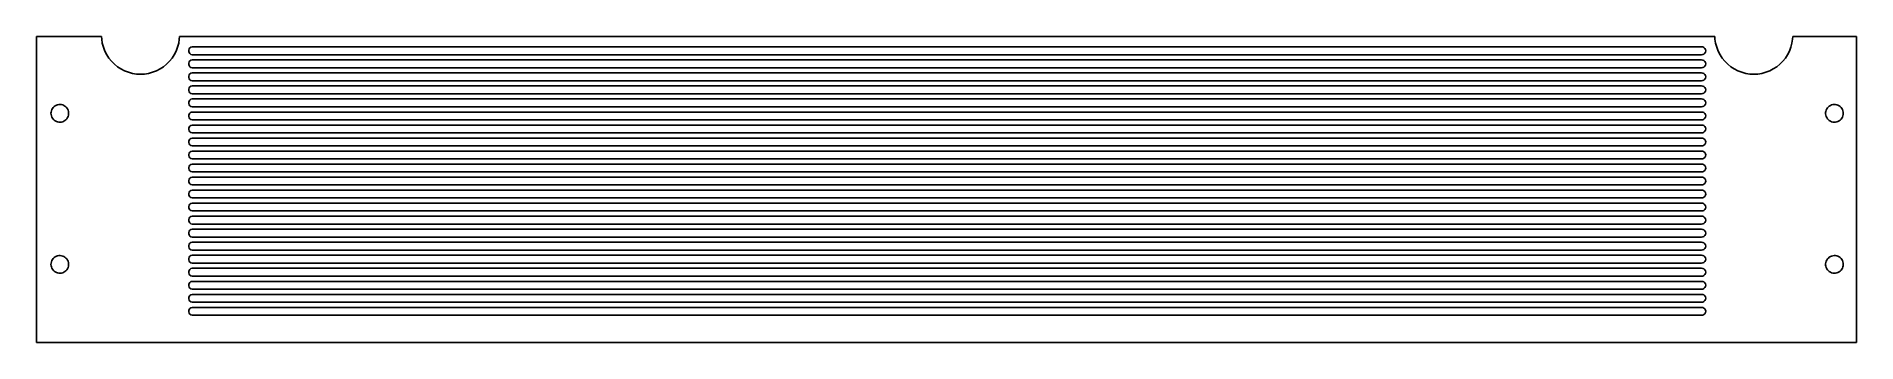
# Model space of a CAD drawing. Header units: metres. Extents: x 0 to 350, y 0 to 59.
import ezdxf

# ---------------------------------------------------------------- set-up
doc = ezdxf.new("R2010")
doc.units = ezdxf.units.M

msp = doc.modelspace()

# ---------------------------------------------------------------- linework, layer by layer
for p, q in [((12.5131, 58.75), (0, 58.75)), ((0, 58.75), (0, 0)), ((12.5411, 58.216), (12.5131, 58.75)), ((12.6639, 57.4407), (12.5411, 58.216)), ((12.8671, 56.6824), (12.6639, 57.4407)), ((13.1484, 55.9495), (12.8671, 56.6824)), ((27.1329, 56.6824), (26.8516, 55.9495)), ((27.3361, 57.4407), (27.1329, 56.6824)), ((27.4589, 58.216), (27.3361, 57.4407)), ((27.4869, 58.75), (27.4589, 58.216)), ((322.513, 58.75), (27.4869, 58.75)), ((29.2602, 56.1234), (29.3404, 56.3569)), ((29.2602, 55.8766), (29.2602, 56.1234)), ((29.3404, 56.3569), (29.492, 56.5518)), ((29.492, 56.5518), (29.6987, 56.6868)), ((29.6987, 56.6868), (29.9381, 56.7474)), ((29.9381, 56.7474), (319.938, 56.7474)), ((319.938, 56.7474), (320.184, 56.7271)), ((320.184, 56.7271), (320.41, 56.6279)), ((320.41, 56.6279), (320.592, 56.4606)), ((320.592, 56.4606), (320.709, 56.2435)), ((320.709, 56.2435), (320.75, 56)), ((320.75, 56), (320.709, 55.7565)), ((322.541, 58.216), (322.513, 58.75)), ((322.664, 57.4407), (322.541, 58.216)), ((322.867, 56.6824), (322.664, 57.4407)), ((323.148, 55.9495), (322.867, 56.6824)), ((337.133, 56.6824), (336.852, 55.9495)), ((337.336, 57.4407), (337.133, 56.6824)), ((337.459, 58.216), (337.336, 57.4407)), ((337.487, 58.75), (337.459, 58.216)), ((349.75, 58.75), (337.487, 58.75)), ((349.75, 0), (349.75, 58.75)), ((13.5048, 55.25), (13.1484, 55.9495)), ((13.9324, 54.5916), (13.5048, 55.25)), ((14.4264, 53.9815), (13.9324, 54.5916)), ((14.9815, 53.4264), (14.4264, 53.9815)), ((15.5916, 52.9324), (14.9815, 53.4264)), ((16.25, 52.5048), (15.5916, 52.9324)), ((16.9495, 52.1484), (16.25, 52.5048)), ((23.75, 52.5048), (23.0505, 52.1484)), ((24.4084, 52.9324), (23.75, 52.5048)), ((25.0185, 53.4264), (24.4084, 52.9324)), ((25.5736, 53.9815), (25.0185, 53.4264)), ((26.0676, 54.5916), (25.5736, 53.9815)), ((26.4952, 55.25), (26.0676, 54.5916)), ((26.8516, 55.9495), (26.4952, 55.25)), ((29.3404, 55.643), (29.2602, 55.8766)), ((29.2602, 53.6234), (29.3404, 53.8569)), ((29.2602, 53.3766), (29.2602, 53.6234)), ((29.3404, 53.143), (29.2602, 53.3766)), ((29.492, 55.4482), (29.3404, 55.643)), ((29.3404, 53.8569), (29.492, 54.0518)), ((29.492, 52.9482), (29.3404, 53.143)), ((29.6987, 55.3132), (29.492, 55.4482)), ((29.492, 54.0518), (29.6987, 54.1868)), ((29.6987, 52.8132), (29.492, 52.9482)), ((29.9381, 55.2526), (29.6987, 55.3132)), ((29.6987, 54.1868), (29.9381, 54.2474)), ((29.9381, 52.7526), (29.6987, 52.8132)), ((319.938, 55.2526), (29.9381, 55.2526)), ((29.9381, 54.2474), (319.938, 54.2474)), ((319.938, 52.7526), (29.9381, 52.7526)), ((320.184, 55.2729), (319.938, 55.2526)), ((319.938, 54.2474), (320.184, 54.2271)), ((320.184, 52.7729), (319.938, 52.7526)), ((320.41, 55.3721), (320.184, 55.2729)), ((320.184, 54.2271), (320.41, 54.1279)), ((320.41, 52.8721), (320.184, 52.7729)), ((320.592, 55.5393), (320.41, 55.3721)), ((320.41, 54.1279), (320.592, 53.9606)), ((320.592, 53.0393), (320.41, 52.8721)), ((320.709, 55.7565), (320.592, 55.5393)), ((320.592, 53.9606), (320.709, 53.7435)), ((320.709, 53.2565), (320.592, 53.0393)), ((320.709, 53.7435), (320.75, 53.5)), ((320.75, 53.5), (320.709, 53.2565)), ((323.505, 55.25), (323.148, 55.9495)), ((323.932, 54.5916), (323.505, 55.25)), ((324.426, 53.9815), (323.932, 54.5916)), ((324.982, 53.4264), (324.426, 53.9815)), ((325.592, 52.9324), (324.982, 53.4264)), ((326.25, 52.5048), (325.592, 52.9324)), ((326.949, 52.1484), (326.25, 52.5048)), ((333.75, 52.5048), (333.051, 52.1484)), ((334.408, 52.9324), (333.75, 52.5048)), ((335.018, 53.4264), (334.408, 52.9324)), ((335.574, 53.9815), (335.018, 53.4264)), ((336.068, 54.5916), (335.574, 53.9815)), ((336.495, 55.25), (336.068, 54.5916)), ((336.852, 55.9495), (336.495, 55.25)), ((17.6824, 51.8671), (16.9495, 52.1484)), ((18.4407, 51.6639), (17.6824, 51.8671)), ((19.216, 51.5411), (18.4407, 51.6639)), ((20, 51.5), (19.216, 51.5411)), ((20.784, 51.5411), (20, 51.5)), ((21.5593, 51.6639), (20.784, 51.5411)), ((22.3176, 51.8671), (21.5593, 51.6639)), ((23.0505, 52.1484), (22.3176, 51.8671)), ((29.2602, 51.1234), (29.3404, 51.3569)), ((29.2602, 50.8766), (29.2602, 51.1234)), ((29.3404, 50.643), (29.2602, 50.8766)), ((29.3404, 51.3569), (29.492, 51.5518)), ((29.492, 50.4482), (29.3404, 50.643)), ((29.3404, 48.8569), (29.492, 49.0518)), ((29.492, 51.5518), (29.6987, 51.6868)), ((29.6987, 50.3132), (29.492, 50.4482)), ((29.492, 49.0518), (29.6987, 49.1868)), ((29.6987, 51.6868), (29.9381, 51.7474)), ((29.9381, 50.2526), (29.6987, 50.3132)), ((29.6987, 49.1868), (29.9381, 49.2474)), ((29.9381, 51.7474), (319.938, 51.7474)), ((319.938, 50.2526), (29.9381, 50.2526)), ((29.9381, 49.2474), (319.938, 49.2474)), ((319.938, 51.7474), (320.184, 51.7271)), ((320.184, 50.2729), (319.938, 50.2526)), ((319.938, 49.2474), (320.184, 49.2271)), ((320.184, 51.7271), (320.41, 51.6279)), ((320.41, 50.3721), (320.184, 50.2729)), ((320.184, 49.2271), (320.41, 49.1279)), ((320.41, 51.6279), (320.592, 51.4606)), ((320.592, 50.5393), (320.41, 50.3721)), ((320.41, 49.1279), (320.592, 48.9606)), ((320.592, 51.4606), (320.709, 51.2435)), ((320.709, 50.7565), (320.592, 50.5393)), ((320.709, 51.2435), (320.75, 51)), ((320.75, 51), (320.709, 50.7565)), ((327.682, 51.8671), (326.949, 52.1484)), ((328.441, 51.6639), (327.682, 51.8671)), ((329.216, 51.5411), (328.441, 51.6639)), ((330, 51.5), (329.216, 51.5411)), ((330.784, 51.5411), (330, 51.5)), ((331.559, 51.6639), (330.784, 51.5411)), ((332.318, 51.8671), (331.559, 51.6639)), ((333.051, 52.1484), (332.318, 51.8671)), ((3.6144, 45.4511), (3.83511, 45.5646)), ((3.83511, 45.5646), (4.07001, 45.6447)), ((4.07001, 45.6447), (4.31406, 45.6898)), ((4.31406, 45.6898), (4.56209, 45.6989)), ((4.56209, 45.6989), (4.80878, 45.6717)), ((4.80878, 45.6717), (5.04889, 45.6089)), ((5.04889, 45.6089), (5.2773, 45.5119)), ((5.2773, 45.5119), (5.48915, 45.3826)), ((29.2602, 48.6234), (29.3404, 48.8569)), ((29.2602, 48.3766), (29.2602, 48.6234)), ((29.3404, 48.143), (29.2602, 48.3766)), ((29.2602, 46.1234), (29.3404, 46.3569)), ((29.2602, 45.8766), (29.2602, 46.1234)), ((29.3404, 45.643), (29.2602, 45.8766)), ((29.492, 47.9482), (29.3404, 48.143)), ((29.3404, 46.3569), (29.492, 46.5518)), ((29.492, 45.4482), (29.3404, 45.643)), ((29.6987, 47.8132), (29.492, 47.9482)), ((29.492, 46.5518), (29.6987, 46.6868)), ((29.9381, 47.7526), (29.6987, 47.8132)), ((29.6987, 46.6868), (29.9381, 46.7474)), ((319.938, 47.7526), (29.9381, 47.7526)), ((29.9381, 46.7474), (319.938, 46.7474)), ((320.184, 47.7729), (319.938, 47.7526)), ((319.938, 46.7474), (320.184, 46.7271)), ((320.41, 47.8721), (320.184, 47.7729)), ((320.184, 46.7271), (320.41, 46.6279)), ((320.592, 48.0393), (320.41, 47.8721)), ((320.41, 46.6279), (320.592, 46.4606)), ((320.592, 45.5393), (320.41, 45.3721)), ((320.592, 48.9606), (320.709, 48.7435)), ((320.709, 48.2565), (320.592, 48.0393)), ((320.592, 46.4606), (320.709, 46.2435)), ((320.709, 45.7565), (320.592, 45.5393)), ((320.709, 48.7435), (320.75, 48.5)), ((320.75, 48.5), (320.709, 48.2565)), ((320.709, 46.2435), (320.75, 46)), ((320.75, 46), (320.709, 45.7565)), ((344.511, 45.3826), (344.723, 45.5119)), ((344.723, 45.5119), (344.951, 45.6089)), ((344.951, 45.6089), (345.191, 45.6717)), ((345.191, 45.6717), (345.438, 45.6989)), ((345.438, 45.6989), (345.686, 45.6898)), ((345.686, 45.6898), (345.93, 45.6447)), ((345.93, 45.6447), (346.165, 45.5646)), ((346.165, 45.5646), (346.386, 45.4511)), ((2.79999, 44), (2.81812, 44.2475)), ((2.81812, 43.7525), (2.79999, 44)), ((2.81812, 44.2475), (2.87207, 44.4898)), ((2.87207, 43.5102), (2.81812, 43.7525)), ((2.87207, 44.4898), (2.96072, 44.7216)), ((2.96072, 43.2784), (2.87207, 43.5102)), ((2.96072, 44.7216), (3.0822, 44.938)), ((3.0822, 43.062), (2.96072, 43.2784)), ((3.0822, 44.938), (3.23389, 45.1344)), ((3.23389, 42.8656), (3.0822, 43.062)), ((3.23389, 45.1344), (3.41255, 45.3067)), ((3.41255, 42.6933), (3.23389, 42.8656)), ((3.41255, 45.3067), (3.6144, 45.4511)), ((3.6144, 42.5489), (3.41255, 42.6933)), ((3.83511, 42.4354), (3.6144, 42.5489)), ((4.07001, 42.3553), (3.83511, 42.4354)), ((4.31406, 42.3102), (4.07001, 42.3553)), ((4.56209, 42.3011), (4.31406, 42.3102)), ((4.80878, 42.3283), (4.56209, 42.3011)), ((5.04889, 42.3911), (4.80878, 42.3283)), ((5.2773, 42.4881), (5.04889, 42.3911)), ((5.48915, 42.6174), (5.2773, 42.4881)), ((5.48915, 45.3826), (5.67992, 45.2238)), ((5.67992, 42.7762), (5.48915, 42.6174)), ((5.67992, 45.2238), (5.84554, 45.039)), ((5.84554, 42.961), (5.67992, 42.7762)), ((5.84554, 45.039), (5.98248, 44.832)), ((5.98248, 43.168), (5.84554, 42.961)), ((5.98248, 44.832), (6.08781, 44.6073)), ((6.08781, 43.3927), (5.98248, 43.168)), ((6.08781, 44.6073), (6.15932, 44.3696)), ((6.15932, 43.6304), (6.08781, 43.3927)), ((6.15932, 44.3696), (6.19547, 44.1241)), ((6.19547, 43.8759), (6.15932, 43.6304)), ((6.19547, 44.1241), (6.19547, 43.8759)), ((29.2602, 43.6234), (29.3404, 43.8569)), ((29.2602, 43.3766), (29.2602, 43.6234)), ((29.3404, 43.143), (29.2602, 43.3766)), ((29.3404, 43.8569), (29.492, 44.0518)), ((29.492, 42.9482), (29.3404, 43.143)), ((29.6987, 45.3132), (29.492, 45.4482)), ((29.492, 44.0518), (29.6987, 44.1868)), ((29.6987, 42.8132), (29.492, 42.9482)), ((29.9381, 45.2526), (29.6987, 45.3132)), ((29.6987, 44.1868), (29.9381, 44.2474)), ((29.9381, 42.7526), (29.6987, 42.8132)), ((319.938, 45.2526), (29.9381, 45.2526)), ((29.9381, 44.2474), (319.938, 44.2474)), ((319.938, 42.7526), (29.9381, 42.7526)), ((320.184, 45.2729), (319.938, 45.2526)), ((319.938, 44.2474), (320.184, 44.2271)), ((320.184, 42.7729), (319.938, 42.7526)), ((320.41, 45.3721), (320.184, 45.2729)), ((320.184, 44.2271), (320.41, 44.1279)), ((320.41, 42.8721), (320.184, 42.7729)), ((320.41, 44.1279), (320.592, 43.9606)), ((320.592, 43.0393), (320.41, 42.8721)), ((320.592, 43.9606), (320.709, 43.7435)), ((320.709, 43.2565), (320.592, 43.0393)), ((320.709, 43.7435), (320.75, 43.5)), ((320.75, 43.5), (320.709, 43.2565)), ((343.805, 44.1241), (343.841, 44.3696)), ((343.805, 43.8759), (343.805, 44.1241)), ((343.841, 43.6304), (343.805, 43.8759)), ((343.841, 44.3696), (343.912, 44.6073)), ((343.912, 43.3927), (343.841, 43.6304)), ((343.912, 44.6073), (344.018, 44.832)), ((344.018, 43.168), (343.912, 43.3927)), ((344.018, 44.832), (344.154, 45.039)), ((344.154, 42.961), (344.018, 43.168)), ((344.154, 45.039), (344.32, 45.2238)), ((344.32, 42.7762), (344.154, 42.961)), ((344.32, 45.2238), (344.511, 45.3826)), ((344.511, 42.6174), (344.32, 42.7762)), ((344.723, 42.4881), (344.511, 42.6174)), ((344.951, 42.3911), (344.723, 42.4881)), ((345.191, 42.3283), (344.951, 42.3911)), ((345.438, 42.3011), (345.191, 42.3283)), ((345.686, 42.3102), (345.438, 42.3011)), ((345.93, 42.3553), (345.686, 42.3102)), ((346.165, 42.4354), (345.93, 42.3553)), ((346.386, 42.5489), (346.165, 42.4354)), ((346.386, 45.4511), (346.587, 45.3067)), ((346.587, 42.6933), (346.386, 42.5489)), ((346.587, 45.3067), (346.766, 45.1344)), ((346.766, 42.8656), (346.587, 42.6933)), ((346.766, 45.1344), (346.918, 44.938)), ((346.918, 43.062), (346.766, 42.8656)), ((346.918, 44.938), (347.039, 44.7216)), ((347.039, 43.2784), (346.918, 43.062)), ((347.039, 44.7216), (347.128, 44.4898)), ((347.128, 43.5102), (347.039, 43.2784)), ((347.128, 44.4898), (347.182, 44.2475)), ((347.182, 43.7525), (347.128, 43.5102)), ((347.182, 44.2475), (347.2, 44)), ((347.2, 44), (347.182, 43.7525)), ((29.2602, 41.1234), (29.3404, 41.3569)), ((29.2602, 40.8766), (29.2602, 41.1234)), ((29.3404, 40.643), (29.2602, 40.8766)), ((29.2602, 38.6234), (29.3404, 38.8569)), ((29.2602, 38.3766), (29.2602, 38.6234)), ((29.3404, 41.3569), (29.492, 41.5518)), ((29.492, 40.4482), (29.3404, 40.643)), ((29.3404, 38.8569), (29.492, 39.0518)), ((29.492, 41.5518), (29.6987, 41.6868)), ((29.6987, 40.3132), (29.492, 40.4482)), ((29.492, 39.0518), (29.6987, 39.1868)), ((29.6987, 41.6868), (29.9381, 41.7474)), ((29.9381, 40.2526), (29.6987, 40.3132)), ((29.6987, 39.1868), (29.9381, 39.2474)), ((29.9381, 41.7474), (319.938, 41.7474)), ((319.938, 40.2526), (29.9381, 40.2526)), ((29.9381, 39.2474), (319.938, 39.2474)), ((319.938, 41.7474), (320.184, 41.7271)), ((320.184, 40.2729), (319.938, 40.2526)), ((319.938, 39.2474), (320.184, 39.2271)), ((320.184, 41.7271), (320.41, 41.6279)), ((320.41, 40.3721), (320.184, 40.2729)), ((320.184, 39.2271), (320.41, 39.1279)), ((320.41, 41.6279), (320.592, 41.4606)), ((320.592, 40.5393), (320.41, 40.3721)), ((320.41, 39.1279), (320.592, 38.9606)), ((320.592, 41.4606), (320.709, 41.2435)), ((320.709, 40.7565), (320.592, 40.5393)), ((320.592, 38.9606), (320.709, 38.7435)), ((320.709, 41.2435), (320.75, 41)), ((320.75, 41), (320.709, 40.7565)), ((320.709, 38.7435), (320.75, 38.5)), ((320.75, 38.5), (320.709, 38.2565)), ((29.3404, 38.143), (29.2602, 38.3766)), ((29.2602, 36.1234), (29.3404, 36.3569)), ((29.2602, 35.8766), (29.2602, 36.1234)), ((29.3404, 35.643), (29.2602, 35.8766)), ((29.492, 37.9482), (29.3404, 38.143)), ((29.3404, 36.3569), (29.492, 36.5518)), ((29.492, 35.4482), (29.3404, 35.643)), ((29.6987, 37.8132), (29.492, 37.9482)), ((29.492, 36.5518), (29.6987, 36.6868)), ((29.6987, 35.3132), (29.492, 35.4482)), ((29.9381, 37.7526), (29.6987, 37.8132)), ((29.6987, 36.6868), (29.9381, 36.7474)), ((29.9381, 35.2526), (29.6987, 35.3132)), ((319.938, 37.7526), (29.9381, 37.7526)), ((29.9381, 36.7474), (319.938, 36.7474)), ((319.938, 35.2526), (29.9381, 35.2526)), ((320.184, 37.7729), (319.938, 37.7526)), ((319.938, 36.7474), (320.184, 36.7271)), ((320.184, 35.2729), (319.938, 35.2526)), ((320.41, 37.8721), (320.184, 37.7729)), ((320.184, 36.7271), (320.41, 36.6279)), ((320.41, 35.3721), (320.184, 35.2729)), ((320.592, 38.0393), (320.41, 37.8721)), ((320.41, 36.6279), (320.592, 36.4606)), ((320.592, 35.5393), (320.41, 35.3721)), ((320.709, 38.2565), (320.592, 38.0393)), ((320.592, 36.4606), (320.709, 36.2435)), ((320.709, 35.7565), (320.592, 35.5393)), ((320.709, 36.2435), (320.75, 36)), ((320.75, 36), (320.709, 35.7565)), ((29.2602, 33.6234), (29.3404, 33.8569)), ((29.2602, 33.3766), (29.2602, 33.6234)), ((29.3404, 33.143), (29.2602, 33.3766)), ((29.3404, 33.8569), (29.492, 34.0518)), ((29.492, 32.9482), (29.3404, 33.143)), ((29.3404, 31.3569), (29.492, 31.5518)), ((29.492, 34.0518), (29.6987, 34.1868)), ((29.6987, 32.8132), (29.492, 32.9482)), ((29.492, 31.5518), (29.6987, 31.6868)), ((29.6987, 34.1868), (29.9381, 34.2474)), ((29.9381, 32.7526), (29.6987, 32.8132)), ((29.6987, 31.6868), (29.9381, 31.7474)), ((29.9381, 34.2474), (319.938, 34.2474)), ((319.938, 32.7526), (29.9381, 32.7526)), ((29.9381, 31.7474), (319.938, 31.7474)), ((319.938, 34.2474), (320.184, 34.2271)), ((320.184, 32.7729), (319.938, 32.7526)), ((319.938, 31.7474), (320.184, 31.7271)), ((320.184, 34.2271), (320.41, 34.1279)), ((320.41, 32.8721), (320.184, 32.7729)), ((320.184, 31.7271), (320.41, 31.6279)), ((320.41, 34.1279), (320.592, 33.9606)), ((320.592, 33.0393), (320.41, 32.8721)), ((320.41, 31.6279), (320.592, 31.4606)), ((320.592, 33.9606), (320.709, 33.7435)), ((320.709, 33.2565), (320.592, 33.0393)), ((320.709, 33.7435), (320.75, 33.5)), ((320.75, 33.5), (320.709, 33.2565)), ((29.2602, 31.1234), (29.3404, 31.3569)), ((29.2602, 30.8765), (29.2602, 31.1234)), ((29.3404, 30.643), (29.2602, 30.8765)), ((29.2602, 28.6234), (29.3404, 28.8569)), ((29.2602, 28.3765), (29.2602, 28.6234)), ((29.3404, 28.143), (29.2602, 28.3765)), ((29.492, 30.4482), (29.3404, 30.643)), ((29.3404, 28.8569), (29.492, 29.0518)), ((29.492, 27.9482), (29.3404, 28.143)), ((29.6987, 30.3132), (29.492, 30.4482)), ((29.492, 29.0518), (29.6987, 29.1868)), ((29.9381, 30.2526), (29.6987, 30.3132)), ((29.6987, 29.1868), (29.9381, 29.2474)), ((319.938, 30.2526), (29.9381, 30.2526)), ((29.9381, 29.2474), (319.938, 29.2474)), ((320.184, 30.2729), (319.938, 30.2526)), ((319.938, 29.2474), (320.184, 29.2271)), ((320.41, 30.3721), (320.184, 30.2729)), ((320.184, 29.2271), (320.41, 29.1279)), ((320.592, 30.5393), (320.41, 30.3721)), ((320.41, 29.1279), (320.592, 28.9606)), ((320.592, 28.0393), (320.41, 27.8721)), ((320.592, 31.4606), (320.709, 31.2435)), ((320.709, 30.7565), (320.592, 30.5393)), ((320.592, 28.9606), (320.709, 28.7435)), ((320.709, 28.2565), (320.592, 28.0393)), ((320.709, 31.2435), (320.75, 31)), ((320.75, 31), (320.709, 30.7565)), ((320.709, 28.7435), (320.75, 28.5)), ((320.75, 28.5), (320.709, 28.2565)), ((29.2602, 26.1234), (29.3404, 26.3569)), ((29.2602, 25.8765), (29.2602, 26.1234)), ((29.3404, 25.643), (29.2602, 25.8765)), ((29.3404, 26.3569), (29.492, 26.5518)), ((29.492, 25.4482), (29.3404, 25.643)), ((29.6987, 27.8132), (29.492, 27.9482)), ((29.492, 26.5518), (29.6987, 26.6868)), ((29.6987, 25.3132), (29.492, 25.4482)), ((29.9381, 27.7526), (29.6987, 27.8132)), ((29.6987, 26.6868), (29.9381, 26.7474)), ((29.9381, 25.2526), (29.6987, 25.3132)), ((319.938, 27.7526), (29.9381, 27.7526)), ((29.9381, 26.7474), (319.938, 26.7474)), ((319.938, 25.2526), (29.9381, 25.2526)), ((320.184, 27.7729), (319.938, 27.7526)), ((319.938, 26.7474), (320.184, 26.7271)), ((320.184, 25.2729), (319.938, 25.2526)), ((320.41, 27.8721), (320.184, 27.7729)), ((320.184, 26.7271), (320.41, 26.6279)), ((320.41, 25.3721), (320.184, 25.2729)), ((320.41, 26.6279), (320.592, 26.4606)), ((320.592, 25.5393), (320.41, 25.3721)), ((320.592, 26.4606), (320.709, 26.2435)), ((320.709, 25.7565), (320.592, 25.5393)), ((320.709, 26.2435), (320.75, 26)), ((320.75, 26), (320.709, 25.7565)), ((29.2602, 23.6234), (29.3404, 23.8569)), ((29.2602, 23.3765), (29.2602, 23.6234)), ((29.3404, 23.143), (29.2602, 23.3765)), ((29.2602, 21.1234), (29.3404, 21.3569)), ((29.2602, 20.8765), (29.2602, 21.1234)), ((29.3404, 23.8569), (29.492, 24.0518)), ((29.492, 22.9482), (29.3404, 23.143)), ((29.3404, 21.3569), (29.492, 21.5518)), ((29.492, 24.0518), (29.6987, 24.1868)), ((29.6987, 22.8132), (29.492, 22.9482)), ((29.492, 21.5518), (29.6987, 21.6868)), ((29.6987, 24.1868), (29.9381, 24.2474)), ((29.9381, 22.7526), (29.6987, 22.8132)), ((29.6987, 21.6868), (29.9381, 21.7474)), ((29.9381, 24.2474), (319.938, 24.2474)), ((319.938, 22.7526), (29.9381, 22.7526)), ((29.9381, 21.7474), (319.938, 21.7474)), ((319.938, 24.2474), (320.184, 24.2271)), ((320.184, 22.7729), (319.938, 22.7526)), ((319.938, 21.7474), (320.184, 21.7271)), ((320.184, 24.2271), (320.41, 24.1279)), ((320.41, 22.8721), (320.184, 22.7729)), ((320.184, 21.7271), (320.41, 21.6279)), ((320.41, 24.1279), (320.592, 23.9606)), ((320.592, 23.0393), (320.41, 22.8721)), ((320.41, 21.6279), (320.592, 21.4606)), ((320.592, 23.9606), (320.709, 23.7435)), ((320.709, 23.2565), (320.592, 23.0393)), ((320.592, 21.4606), (320.709, 21.2435)), ((320.709, 23.7435), (320.75, 23.5)), ((320.75, 23.5), (320.709, 23.2565)), ((320.709, 21.2435), (320.75, 21)), ((320.75, 21), (320.709, 20.7565)), ((29.3404, 20.643), (29.2602, 20.8765)), ((29.2602, 18.6234), (29.3404, 18.8569)), ((29.2602, 18.3765), (29.2602, 18.6234)), ((29.3404, 18.143), (29.2602, 18.3765)), ((29.492, 20.4482), (29.3404, 20.643)), ((29.3404, 18.8569), (29.492, 19.0518)), ((29.492, 17.9482), (29.3404, 18.143)), ((29.6987, 20.3132), (29.492, 20.4482)), ((29.492, 19.0518), (29.6987, 19.1868)), ((29.6987, 17.8132), (29.492, 17.9482)), ((29.9381, 20.2526), (29.6987, 20.3132)), ((29.6987, 19.1868), (29.9381, 19.2474)), ((29.9381, 17.7526), (29.6987, 17.8132)), ((319.938, 20.2526), (29.9381, 20.2526)), ((29.9381, 19.2474), (319.938, 19.2474)), ((319.938, 17.7526), (29.9381, 17.7526)), ((320.184, 20.2729), (319.938, 20.2526)), ((319.938, 19.2474), (320.184, 19.2271)), ((320.184, 17.7729), (319.938, 17.7526)), ((320.41, 20.3721), (320.184, 20.2729)), ((320.184, 19.2271), (320.41, 19.1279)), ((320.41, 17.8721), (320.184, 17.7729)), ((320.592, 20.5393), (320.41, 20.3721)), ((320.41, 19.1279), (320.592, 18.9606)), ((320.592, 18.0393), (320.41, 17.8721)), ((320.709, 20.7565), (320.592, 20.5393)), ((320.592, 18.9606), (320.709, 18.7435)), ((320.709, 18.2565), (320.592, 18.0393)), ((320.709, 18.7435), (320.75, 18.5)), ((320.75, 18.5), (320.709, 18.2565)), ((2.79999, 15), (2.81812, 15.2475)), ((2.81812, 14.7525), (2.79999, 15)), ((2.81812, 15.2475), (2.87207, 15.4898)), ((2.87207, 14.5102), (2.81812, 14.7525)), ((2.87207, 15.4898), (2.96072, 15.7216)), ((2.96072, 14.2784), (2.87207, 14.5102)), ((2.96072, 15.7216), (3.0822, 15.938)), ((3.0822, 14.062), (2.96072, 14.2784)), ((3.0822, 15.938), (3.23389, 16.1344)), ((3.23389, 13.8656), (3.0822, 14.062)), ((3.23389, 16.1344), (3.41255, 16.3067)), ((3.41255, 16.3067), (3.6144, 16.4511)), ((3.6144, 16.4511), (3.83511, 16.5646)), ((3.83511, 16.5646), (4.07001, 16.6447)), ((4.07001, 16.6447), (4.31406, 16.6898)), ((4.31406, 16.6898), (4.56209, 16.6989)), ((4.56209, 16.6989), (4.80878, 16.6717)), ((4.80878, 16.6717), (5.04889, 16.6089)), ((5.04889, 16.6089), (5.2773, 16.5119)), ((5.2773, 16.5119), (5.48915, 16.3826)), ((5.48915, 16.3826), (5.67992, 16.2238)), ((5.67992, 16.2238), (5.84554, 16.039)), ((5.84554, 16.039), (5.98248, 15.832)), ((5.98248, 14.168), (5.84554, 13.961)), ((5.98248, 15.832), (6.08781, 15.6073)), ((6.08781, 14.3927), (5.98248, 14.168)), ((6.08781, 15.6073), (6.15932, 15.3696)), ((6.15932, 14.6304), (6.08781, 14.3927)), ((6.15932, 15.3696), (6.19547, 15.1241)), ((6.19547, 14.8759), (6.15932, 14.6304)), ((6.19547, 15.1241), (6.19547, 14.8759)), ((29.2602, 16.1234), (29.3404, 16.3569)), ((29.2602, 15.8765), (29.2602, 16.1234)), ((29.3404, 15.643), (29.2602, 15.8765)), ((29.3404, 16.3569), (29.492, 16.5518)), ((29.492, 15.4482), (29.3404, 15.643)), ((29.3404, 13.8569), (29.492, 14.0518)), ((29.492, 16.5518), (29.6987, 16.6868)), ((29.6987, 15.3132), (29.492, 15.4482)), ((29.492, 14.0518), (29.6987, 14.1868)), ((29.6987, 16.6868), (29.9381, 16.7474)), ((29.9381, 15.2525), (29.6987, 15.3132)), ((29.6987, 14.1868), (29.9381, 14.2474)), ((29.9381, 16.7474), (319.938, 16.7474)), ((319.938, 15.2525), (29.9381, 15.2525)), ((29.9381, 14.2474), (319.938, 14.2474)), ((319.938, 16.7474), (320.184, 16.7271)), ((320.184, 15.2729), (319.938, 15.2525)), ((319.938, 14.2474), (320.184, 14.2271)), ((320.184, 16.7271), (320.41, 16.6279)), ((320.41, 15.3721), (320.184, 15.2729)), ((320.184, 14.2271), (320.41, 14.1279)), ((320.41, 16.6279), (320.592, 16.4606)), ((320.592, 15.5393), (320.41, 15.3721)), ((320.41, 14.1279), (320.592, 13.9606)), ((320.592, 16.4606), (320.709, 16.2435)), ((320.709, 15.7565), (320.592, 15.5393)), ((320.709, 16.2435), (320.75, 16)), ((320.75, 16), (320.709, 15.7565)), ((343.805, 15.1241), (343.841, 15.3696)), ((343.805, 14.8759), (343.805, 15.1241)), ((343.841, 14.6304), (343.805, 14.8759)), ((343.841, 15.3696), (343.912, 15.6073)), ((343.912, 14.3927), (343.841, 14.6304)), ((343.912, 15.6073), (344.018, 15.832)), ((344.018, 14.168), (343.912, 14.3927)), ((344.018, 15.832), (344.154, 16.039)), ((344.154, 13.961), (344.018, 14.168)), ((344.154, 16.039), (344.32, 16.2238)), ((344.32, 16.2238), (344.511, 16.3826)), ((344.511, 16.3826), (344.723, 16.5119)), ((344.723, 16.5119), (344.951, 16.6089)), ((344.951, 16.6089), (345.191, 16.6717)), ((345.191, 16.6717), (345.438, 16.6989)), ((345.438, 16.6989), (345.686, 16.6898)), ((345.686, 16.6898), (345.93, 16.6447)), ((345.93, 16.6447), (346.165, 16.5646)), ((346.165, 16.5646), (346.386, 16.4511)), ((346.386, 16.4511), (346.587, 16.3067)), ((346.587, 16.3067), (346.766, 16.1344)), ((346.766, 16.1344), (346.918, 15.938)), ((346.918, 14.062), (346.766, 13.8656)), ((346.918, 15.938), (347.039, 15.7216)), ((347.039, 14.2784), (346.918, 14.062)), ((347.039, 15.7216), (347.128, 15.4898)), ((347.128, 14.5102), (347.039, 14.2784)), ((347.128, 15.4898), (347.182, 15.2475)), ((347.182, 14.7525), (347.128, 14.5102)), ((347.182, 15.2475), (347.2, 15)), ((347.2, 15), (347.182, 14.7525)), ((3.41255, 13.6933), (3.23389, 13.8656)), ((3.6144, 13.5489), (3.41255, 13.6933)), ((3.83511, 13.4354), (3.6144, 13.5489)), ((4.07001, 13.3553), (3.83511, 13.4354)), ((4.31406, 13.3102), (4.07001, 13.3553)), ((4.56209, 13.3011), (4.31406, 13.3102)), ((4.80878, 13.3283), (4.56209, 13.3011)), ((5.04889, 13.3911), (4.80878, 13.3283)), ((5.2773, 13.4881), (5.04889, 13.3911)), ((5.48915, 13.6174), (5.2773, 13.4881)), ((5.67992, 13.7762), (5.48915, 13.6174)), ((5.84554, 13.961), (5.67992, 13.7762)), ((29.2602, 13.6234), (29.3404, 13.8569)), ((29.2602, 13.3765), (29.2602, 13.6234)), ((29.3404, 13.143), (29.2602, 13.3765)), ((29.2602, 11.1234), (29.3404, 11.3569)), ((29.2602, 10.8765), (29.2602, 11.1234)), ((29.3404, 10.643), (29.2602, 10.8765)), ((29.492, 12.9482), (29.3404, 13.143)), ((29.3404, 11.3569), (29.492, 11.5518)), ((29.492, 10.4482), (29.3404, 10.643)), ((29.6987, 12.8132), (29.492, 12.9482)), ((29.492, 11.5518), (29.6987, 11.6868)), ((29.9381, 12.7525), (29.6987, 12.8132)), ((29.6987, 11.6868), (29.9381, 11.7474)), ((319.938, 12.7525), (29.9381, 12.7525)), ((29.9381, 11.7474), (319.938, 11.7474)), ((320.184, 12.7729), (319.938, 12.7525)), ((319.938, 11.7474), (320.184, 11.7271)), ((320.41, 12.8721), (320.184, 12.7729)), ((320.184, 11.7271), (320.41, 11.6279)), ((320.592, 13.0393), (320.41, 12.8721)), ((320.41, 11.6279), (320.592, 11.4606)), ((320.592, 10.5393), (320.41, 10.3721)), ((320.592, 13.9606), (320.709, 13.7435)), ((320.709, 13.2565), (320.592, 13.0393)), ((320.592, 11.4606), (320.709, 11.2435)), ((320.709, 10.7565), (320.592, 10.5393)), ((320.709, 13.7435), (320.75, 13.5)), ((320.75, 13.5), (320.709, 13.2565)), ((320.709, 11.2435), (320.75, 11)), ((320.75, 11), (320.709, 10.7565)), ((344.32, 13.7762), (344.154, 13.961)), ((344.511, 13.6174), (344.32, 13.7762)), ((344.723, 13.4881), (344.511, 13.6174)), ((344.951, 13.3911), (344.723, 13.4881)), ((345.191, 13.3283), (344.951, 13.3911)), ((345.438, 13.3011), (345.191, 13.3283)), ((345.686, 13.3102), (345.438, 13.3011)), ((345.93, 13.3553), (345.686, 13.3102)), ((346.165, 13.4354), (345.93, 13.3553)), ((346.386, 13.5489), (346.165, 13.4354)), ((346.587, 13.6933), (346.386, 13.5489)), ((346.766, 13.8656), (346.587, 13.6933)), ((29.2602, 8.62344), (29.3404, 8.85695)), ((29.2602, 8.37654), (29.2602, 8.62344)), ((29.3404, 8.14304), (29.2602, 8.37654)), ((29.3404, 8.85695), (29.492, 9.05179)), ((29.492, 7.9482), (29.3404, 8.14304)), ((29.6987, 10.3132), (29.492, 10.4482)), ((29.492, 9.05179), (29.6987, 9.18683)), ((29.6987, 7.81316), (29.492, 7.9482)), ((29.9381, 10.2525), (29.6987, 10.3132)), ((29.6987, 9.18683), (29.9381, 9.24744)), ((29.9381, 7.75255), (29.6987, 7.81316)), ((319.938, 10.2525), (29.9381, 10.2525)), ((29.9381, 9.24744), (319.938, 9.24744)), ((319.938, 7.75255), (29.9381, 7.75255)), ((320.184, 10.2729), (319.938, 10.2525)), ((319.938, 9.24744), (320.184, 9.22705)), ((320.184, 7.77295), (319.938, 7.75255)), ((320.41, 10.3721), (320.184, 10.2729)), ((320.184, 9.22705), (320.41, 9.12787)), ((320.41, 7.87212), (320.184, 7.77295)), ((320.41, 9.12787), (320.592, 8.96065)), ((320.592, 8.03934), (320.41, 7.87212)), ((320.592, 8.96065), (320.709, 8.74352)), ((320.709, 8.25647), (320.592, 8.03934)), ((320.709, 8.74352), (320.75, 8.5)), ((320.75, 8.5), (320.709, 8.25647)), ((29.2602, 6.12344), (29.3404, 6.35695)), ((29.2602, 5.87654), (29.2602, 6.12344)), ((29.3404, 5.64304), (29.2602, 5.87654)), ((29.3404, 6.35695), (29.492, 6.55179)), ((29.492, 5.4482), (29.3404, 5.64304)), ((29.492, 6.55179), (29.6987, 6.68683)), ((29.6987, 5.31316), (29.492, 5.4482)), ((29.6987, 6.68683), (29.9381, 6.74744)), ((29.9381, 5.25255), (29.6987, 5.31316)), ((29.9381, 6.74744), (319.938, 6.74744)), ((319.938, 5.25255), (29.9381, 5.25255)), ((319.938, 6.74744), (320.184, 6.72705)), ((320.184, 5.27295), (319.938, 5.25255)), ((320.184, 6.72705), (320.41, 6.62787)), ((320.41, 5.37212), (320.184, 5.27295)), ((320.41, 6.62787), (320.592, 6.46065)), ((320.592, 5.53934), (320.41, 5.37212)), ((320.592, 6.46065), (320.709, 6.24352)), ((320.709, 5.75647), (320.592, 5.53934)), ((320.709, 6.24352), (320.75, 6)), ((320.75, 6), (320.709, 5.75647)), ((0, 0), (349.75, 0))]:
    msp.add_line(p, q)

doc.saveas('drawing.dxf')
